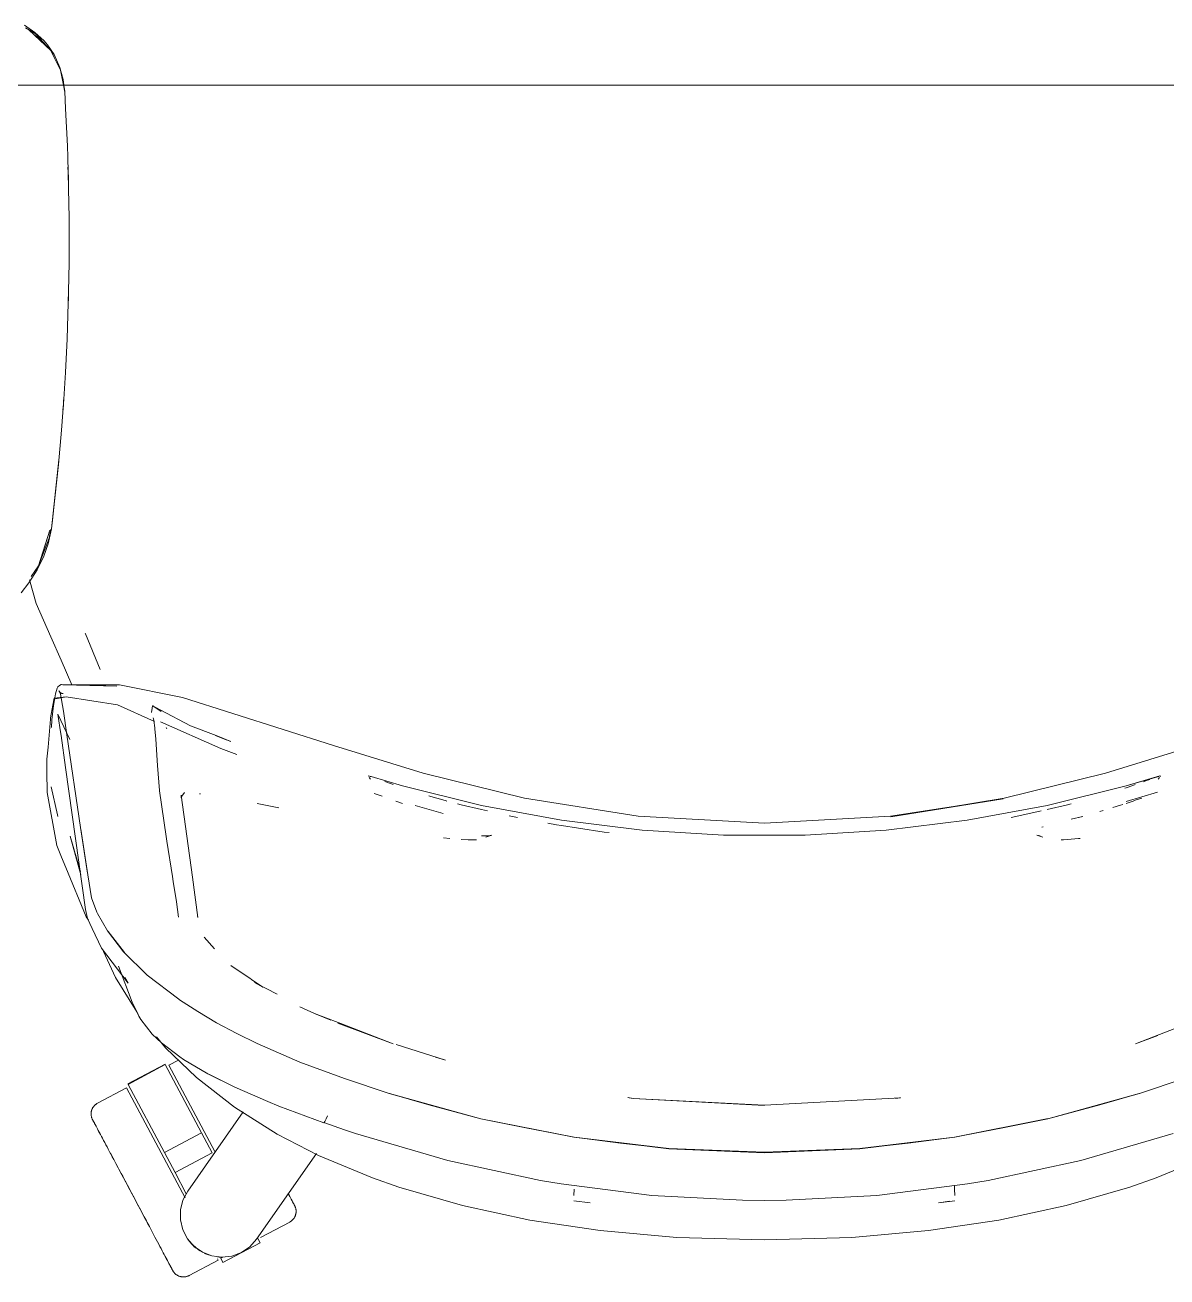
# Model space of a CAD drawing. Header units: millimetres. Extents: x 90978 to 295199, y -4084 to 97293.
# Drawn here: x 166948.6 to 167328.9, y 17640.4 to 18057.3 of the extents above; entities that cross this region are included whole.
import ezdxf

# ---------------------------------------------------------------- set-up
doc = ezdxf.new("R2010")
doc.units = ezdxf.units.MM
doc.header["$MEASUREMENT"] = 0
doc.layers.add('G-IMPT', color=8, linetype='CONTINUOUS', lineweight=9)
doc.layers.add('I-FURN', color=8, linetype='CONTINUOUS', lineweight=9)

msp = doc.modelspace()

# ---------------------------------------------------------------- linework, layer by layer
at = {"layer": 'G-IMPT'}
for p, q in [((166951.85, 18054.85), (166948.4, 18057.3)), ((166948.76, 18056.37), (166951.91, 18054.48)), ((166949.82, 18055.68), (166951.29, 18054.4)), ((166949.82, 18055.68), (166957.21, 18048.77)), ((166951.45, 18054.26), (166954.98, 18051.19)), ((166954.9, 18051.99), (166951.85, 18054.85)), ((166951.91, 18054.48), (166957.21, 18048.77)), ((166954.9, 18051.99), (166956.03, 18050.66)), ((166957.21, 18048.77), (166954.98, 18051.19)), ((166958.24, 18047.44), (166956.03, 18050.66)), ((166958.32, 18046.54), (166957.21, 18048.77)), ((166958.24, 18047.44), (166960.22, 18043.12)), ((166958.32, 18046.54), (166960.42, 18042.28)), ((166961.29, 18039.17), (166960.22, 18043.12)), ((166960.42, 18042.28), (166961.36, 18037.23)), ((166961.53, 18037.23), (166961.29, 18039.17)), ((166961.36, 18037.23), (166961.79, 18034.93)), ((166961.79, 18035.16), (166961.53, 18037.23)), ((166962.07, 18029.49), (166961.79, 18035.16)), ((166962.07, 18029.49), (166962.69, 18016.93)), ((166962.81, 18013.39), (166962.69, 18016.93)), ((166963.19, 17997.72), (166962.81, 18013.39)), ((166962.87, 18009.99), (166963.01, 18006.66)), ((166963.02, 18004.44), (166963.01, 18006.66)), ((166963.19, 17997.72), (166963.24, 17993.21)), ((166963.24, 17993.21), (166963.24, 17978.49)), ((166963.16, 17973.02), (166963.24, 17978.49)), ((166963.16, 17973.02), (166962.87, 17960.72)), ((166962.95, 17964.59), (166963.03, 17966.24)), ((166963.03, 17966.24), (166963.03, 17968.37)), ((166962.57, 17952.84), (166962.87, 17960.72)), ((166962.57, 17952.84), (166962.04, 17941.53)), ((166961.47, 17932.66), (166962.04, 17941.53)), ((166961.47, 17932.66), (166960.75, 17922.37)), ((166961.34, 17930.62), (166961.43, 17932.52)), ((166961.34, 17930.62), (166961.2, 17929.2)), ((166959.76, 17910.97), (166960.75, 17922.37)), ((166957.41, 17889.54), (166959.86, 17912.49)), ((166959.86, 17912.49), (166957.74, 17892.36)), ((166957.41, 17889.54), (166959.76, 17910.97)), ((166957.41, 17889.54), (166957.74, 17892.36)), ((166953.01, 17877.19), (166956.82, 17889.04)), ((166956.61, 17886.41), (166953.01, 17877.19)), ((166953.91, 17879.89), (166956.82, 17889.04)), ((166957.41, 17889.54), (166956.25, 17884.58)), ((166957.19, 17889.46), (166956.61, 17886.41)), ((166954.8, 17880.44), (166956.25, 17884.58)), ((166952.61, 17875.86), (166954.8, 17880.44)), ((166953.01, 17877.19), (166953.91, 17879.89)), ((166952.61, 17875.86), (166949.88, 17871.54)), ((166953.01, 17877.19), (166950.59, 17873.61)), ((166947.26, 17868.23), (166949.88, 17871.54)), ((166952.33, 17864.7), (166950.07, 17872.52)), ((166952.33, 17864.7), (166957.19, 17853.58)), ((166957.19, 17853.58), (166960.61, 17845.74)), ((166968.61, 17854.8), (166968.71, 17854.54)), ((166973.64, 17842.68), (166968.71, 17854.54)), ((166960.61, 17845.74), (166964.17, 17837.57)), ((166958.68, 17834.54), (166959.23, 17836.41)), ((166959.55, 17836.94), (166959.23, 17836.41)), ((166959.55, 17836.94), (166960.05, 17837.32)), ((166960.62, 17837.71), (166960.05, 17837.32)), ((166960.62, 17837.71), (166961.49, 17837.52)), ((166979.18, 17837.1), (166960.74, 17837.68)), ((166960.74, 17837.68), (166961.2, 17837.58)), ((166979.18, 17837.1), (166961.2, 17837.58)), ((166980.07, 17837.54), (166961.2, 17837.58)), ((166961.2, 17837.58), (166961.37, 17837.55)), ((166961.49, 17837.52), (166961.37, 17837.55)), ((167001.02, 17833.34), (166980.07, 17837.54)), ((166957.89, 17830.85), (166958.33, 17833.17)), ((166958.15, 17831.26), (166958.68, 17834.54)), ((166962.28, 17833.56), (166958.33, 17833.17)), ((166958.74, 17832.94), (166962.32, 17833.62)), ((166958.74, 17832.94), (166962.28, 17833.56)), ((166960.27, 17835.05), (166959.88, 17835.55)), ((166960.44, 17834.46), (166959.88, 17835.55)), ((166960.44, 17834.46), (166960.27, 17835.08)), ((166960.27, 17835.08), (166961.38, 17828.81)), ((166960.81, 17834.73), (166960.27, 17835.05)), ((166960.81, 17834.73), (166961.31, 17834.65)), ((166979.37, 17830.91), (166962.32, 17833.62)), ((167051.27, 17817.35), (167001.02, 17833.34)), ((166957.89, 17830.85), (166957.08, 17826.6)), ((166957.55, 17825.96), (166958.07, 17830.65)), ((166958.15, 17831.26), (166958.07, 17830.65)), ((166963.47, 17819.41), (166959.47, 17827.84)), ((166959.47, 17827.84), (166959.61, 17826.97)), ((166962.49, 17820.96), (166961.38, 17828.81)), ((166979.37, 17830.91), (166991.66, 17825.32)), ((166990.73, 17828.3), (166990.9, 17829.83)), ((166990.9, 17829.83), (166991.05, 17830.52)), ((166991.05, 17830.52), (166991.18, 17830.55)), ((166991.18, 17830.55), (166991.34, 17830.58)), ((166991.18, 17830.55), (166993.88, 17828.71)), ((166991.18, 17830.55), (166993.63, 17829.2)), ((167003.74, 17823.92), (166993.63, 17829.2)), ((166956.23, 17816.81), (166957.03, 17826.13)), ((166957.03, 17826.13), (166957.08, 17826.6)), ((166957.55, 17825.96), (166957.34, 17823.37)), ((166959.61, 17826.97), (166960.44, 17821.95)), ((166991.21, 17826.57), (166991.49, 17825.8)), ((166991.51, 17825.73), (166991.49, 17825.8)), ((166991.79, 17823.27), (166991.51, 17825.73)), ((167013.85, 17816.37), (166993.69, 17825.29)), ((167003.74, 17823.92), (167012.21, 17820.66)), ((166960.44, 17821.95), (166960.66, 17820.66)), ((166962.1, 17809.99), (166960.66, 17820.66)), ((166967.04, 17790.08), (166962.49, 17820.96)), ((166991.79, 17823.27), (166991.84, 17822.9)), ((166992.09, 17819.49), (166991.84, 17822.9)), ((166992.09, 17819.49), (166992.72, 17810.65)), ((166995.86, 17822.91), (166995.59, 17823.35)), ((167017.11, 17818.65), (167012, 17820.67)), ((167012, 17820.67), (167015.54, 17819.27)), ((167012.21, 17820.66), (167017.11, 17818.65)), ((166956.23, 17816.81), (166955.89, 17812.85)), ((167019.13, 17814.36), (167013.85, 17816.37)), ((167051.27, 17817.35), (167081.24, 17808.17)), ((167308.41, 17808.17), (167338.39, 17817.35)), ((166955.89, 17812.85), (166955.89, 17808.68)), ((166955.92, 17801.71), (166955.89, 17808.68)), ((166962.1, 17809.99), (166968.77, 17762.78)), ((166993.34, 17802.4), (166992.72, 17810.65)), ((167062.83, 17807.12), (167063.07, 17807.21)), ((167063.07, 17807.21), (167063.29, 17807.16)), ((167063.29, 17807.16), (167063.59, 17807.08)), ((167063.59, 17807.08), (167063.86, 17807.02)), ((167074.29, 17803.94), (167063.86, 17807.02)), ((167114.92, 17799.86), (167081.24, 17808.17)), ((167308.41, 17808.17), (167274.73, 17799.86)), ((167315.36, 17803.94), (167326.58, 17807.21)), ((167315.36, 17803.94), (167326.18, 17807.06)), ((167315.36, 17803.94), (167325.89, 17807)), ((167325.89, 17807), (167326.18, 17807.06)), ((167326.58, 17807.21), (167326.83, 17807.08)), ((166957.33, 17803.58), (166959.37, 17794.27)), ((167063.61, 17806.12), (167063.22, 17806.73)), ((167063.61, 17806.12), (167063.46, 17806.33)), ((167069.09, 17805.1), (167068.43, 17805.34)), ((167069.09, 17805.1), (167071.19, 17804.36)), ((167100.61, 17797.39), (167074.29, 17803.94)), ((167289.04, 17797.39), (167315.36, 17803.94)), ((167315.36, 17803.31), (167314.9, 17803.16)), ((167315.36, 17803.31), (167317.59, 17804.05)), ((167318.39, 17804.34), (167317.59, 17804.05)), ((167321.14, 17805.32), (167322.11, 17805.67)), ((167322.11, 17805.67), (167323.18, 17806.07)), ((167326.05, 17806.12), (167326.43, 17806.73)), ((167326.05, 17806.12), (167326.19, 17806.33)), ((166955.92, 17801.71), (166959.15, 17784.02)), ((166993.35, 17802.32), (166993.34, 17802.4)), ((166993.35, 17802.32), (166995.56, 17787.11)), ((167001.73, 17801.67), (167000.49, 17800.1)), ((167000.53, 17800.31), (167000.57, 17800.55)), ((167000.62, 17800.81), (167000.57, 17800.55)), ((167004.35, 17773.48), (167000.62, 17800.81)), ((167006.68, 17801.31), (167007.03, 17801.27)), ((167066.54, 17800.82), (167064.88, 17801.43)), ((167066.54, 17800.82), (167067.55, 17800.44)), ((167074.3, 17798.1), (167072.08, 17798.83)), ((167083.72, 17800.36), (167083.03, 17800.57)), ((167087.71, 17799.25), (167083.72, 17800.36)), ((167087.71, 17799.25), (167088.85, 17798.93)), ((167088.85, 17798.93), (167089.03, 17798.88)), ((167114.92, 17799.86), (167152.84, 17793.86)), ((167236.81, 17793.86), (167274.35, 17799.6)), ((167274.73, 17799.86), (167236.99, 17793.6)), ((167236.99, 17793.6), (167274.35, 17799.6)), ((167315.36, 17798.75), (167325.79, 17801.78)), ((167317.66, 17798.86), (167315.36, 17798.09)), ((167317.66, 17798.86), (167318.38, 17799.11)), ((167320.54, 17799.87), (167318.38, 17799.11)), ((166959.37, 17794.27), (166959.52, 17793.7)), ((167033.15, 17796.63), (167025.9, 17798.05)), ((167078.51, 17797.34), (167087.86, 17794.73)), ((167093.87, 17797.63), (167092.58, 17797.96)), ((167093.87, 17797.63), (167100.62, 17796.07)), ((167100.61, 17797.39), (167127.28, 17792.46)), ((167102.6, 17795.62), (167100.62, 17796.07)), ((167289.04, 17797.39), (167262.38, 17792.46)), ((167279.63, 17793.92), (167287.05, 17795.62)), ((167289.03, 17796.08), (167295.78, 17797.63)), ((167295.78, 17797.63), (167297.06, 17797.97)), ((167307.65, 17795.68), (167306.53, 17795.35)), ((167313.44, 17797.46), (167310.95, 17796.67)), ((167314.22, 17797.71), (167313.44, 17797.46)), ((166967.04, 17790.08), (166969.37, 17774.89)), ((167112.64, 17793.42), (167109.83, 17793.96)), ((167122.75, 17791.49), (167125.65, 17790.94)), ((167127.28, 17790.69), (167125.65, 17790.94)), ((167127.28, 17792.46), (167154.19, 17789.17)), ((167132.9, 17789.84), (167127.28, 17790.69)), ((167152.84, 17793.86), (167194.83, 17791.5)), ((167236.81, 17793.86), (167194.83, 17791.5)), ((167262.38, 17792.46), (167235.46, 17789.17)), ((167277, 17793.44), (167279.63, 17793.92)), ((167287.24, 17790.18), (167287.65, 17790.31)), ((167300.86, 17793.77), (167297, 17792.78)), ((167300.86, 17793.77), (167299.33, 17793.38)), ((166963.65, 17787.2), (166967, 17775.31)), ((166963.65, 17787.2), (166967.15, 17774.25)), ((166967.14, 17789.48), (166969.44, 17774.32)), ((166967.14, 17789.48), (166969.37, 17774.89)), ((166995.56, 17787.11), (166995.81, 17785.56)), ((167090.11, 17786.37), (167088.01, 17786.58)), ((167098.96, 17785.97), (167093.9, 17786.06)), ((167093.9, 17786.06), (167096.17, 17785.98)), ((167098.96, 17785.97), (167096.17, 17785.98)), ((167102.97, 17787.29), (167100.66, 17787.26)), ((167100.8, 17787.25), (167100.66, 17787.26)), ((167104.01, 17787.51), (167102.06, 17786.82)), ((167102.97, 17787.29), (167104.01, 17787.51)), ((167132.9, 17789.84), (167141.43, 17788.55)), ((167141.43, 17788.55), (167143.09, 17788.36)), ((167181.27, 17787.51), (167154.19, 17789.17)), ((167181.27, 17787.51), (167208.39, 17787.51)), ((167208.39, 17787.51), (167235.46, 17789.17)), ((167285.64, 17787.51), (167287.59, 17786.82)), ((167285.64, 17787.51), (167286.69, 17787.29)), ((167293.73, 17785.97), (167294.43, 17785.98)), ((167295.8, 17786.08), (167294.43, 17785.98)), ((167295.8, 17786.08), (167299.51, 17786.35)), ((167299.51, 17786.35), (167299.99, 17786.39)), ((166959.15, 17784.02), (166960.75, 17780.16)), ((166995.81, 17785.56), (166997.67, 17773.78)), ((166962.14, 17776.79), (166960.75, 17780.16)), ((166968.93, 17760.34), (166962.14, 17776.79)), ((166970.74, 17766.64), (166969.44, 17774.32)), ((166997.94, 17772.12), (166997.67, 17773.78)), ((167004.35, 17773.48), (167006.13, 17760.12)), ((166999, 17765.29), (166997.94, 17772.12)), ((166972.49, 17761.85), (166970.74, 17766.64)), ((166999, 17765.29), (166999.74, 17760.22)), ((166968.77, 17762.78), (166969.42, 17759.78)), ((166972.49, 17761.85), (166972.7, 17761.43)), ((166975.99, 17755.6), (166972.7, 17761.43)), ((166969.71, 17759.17), (166968.93, 17760.34)), ((166970.99, 17756.42), (166969.42, 17759.78)), ((167006.13, 17760.12), (167005.99, 17760.59)), ((166974.05, 17749.84), (166970.99, 17756.42)), ((166981.41, 17748.63), (166975.99, 17755.6)), ((166976.32, 17755.37), (166981.72, 17748.42)), ((166976.32, 17755.37), (166978.91, 17752)), ((167011.63, 17749.62), (167008.29, 17753.53)), ((166982.97, 17738.19), (166974.05, 17749.84)), ((166978.68, 17740.08), (166974.7, 17748.71)), ((166981.72, 17748.42), (166978.91, 17752)), ((166981.41, 17748.63), (166989.31, 17740.9)), ((166985.8, 17728.63), (166978.68, 17740.08)), ((166979.74, 17743.85), (166984.25, 17731.94)), ((166982.97, 17738.19), (166981.85, 17740.14)), ((166989.31, 17740.9), (166999.75, 17732.88)), ((167018.27, 17743.35), (167017.16, 17744.1)), ((167023.4, 17739.86), (167018.27, 17743.35)), ((167023.98, 17739.46), (167023.4, 17739.86)), ((167027.73, 17736.9), (167023.98, 17739.46)), ((167027.73, 17736.9), (167024.96, 17738.41)), ((167032.52, 17734.5), (167024.96, 17738.41)), ((166985.32, 17729.71), (166984.25, 17731.94)), ((166999.75, 17732.88), (167000, 17732.71)), ((167006.1, 17728.82), (167000, 17732.71)), ((166986.49, 17727.28), (166985.32, 17729.71)), ((166985.8, 17728.63), (166986.3, 17727.87)), ((167006.1, 17728.82), (167012.33, 17725.06)), ((167040.11, 17730.35), (167044.95, 17728.15)), ((167044.95, 17728.15), (167050.4, 17725.84)), ((167044.95, 17728.15), (167052.03, 17725.43)), ((166986.49, 17727.28), (166987.11, 17726.14)), ((166987.11, 17726.14), (166990.97, 17721.28)), ((167019.12, 17721.49), (167012.33, 17725.06)), ((167053.76, 17724.76), (167052.03, 17725.43)), ((167071.21, 17718.05), (167052.8, 17724.87)), ((167071.21, 17718.05), (167053.76, 17724.76)), ((167318.44, 17718.05), (167335.89, 17724.76)), ((166993.99, 17718.38), (166990.97, 17721.28)), ((166992.41, 17720.39), (166995.41, 17716.71)), ((167019.12, 17721.49), (167025.85, 17718.1)), ((167318.44, 17718.05), (167325.87, 17720.78)), ((166993.99, 17718.38), (167000.12, 17713.67)), ((166995.41, 17716.71), (167005.71, 17706.75)), ((167040.07, 17711.92), (167025.85, 17718.1)), ((167088.68, 17712.52), (167072.2, 17717.77)), ((167000.12, 17713.67), (167001.41, 17712.8)), ((167009.41, 17708.07), (167001.41, 17712.8)), ((167040.07, 17711.92), (167054.95, 17706.46)), ((167088.68, 17712.52), (167085.25, 17713.6)), ((167018.31, 17696.95), (167005.71, 17706.75)), ((167018.02, 17703.76), (167009.41, 17708.07)), ((167018.46, 17703.54), (167009.41, 17708.07)), ((167009.41, 17708.07), (167010.01, 17707.77)), ((167018.46, 17703.54), (167010.01, 17707.77)), ((167018.02, 17703.76), (167018.46, 17703.54)), ((167018.46, 17703.54), (167029.42, 17698.77)), ((167069.87, 17701.46), (167054.95, 17706.46)), ((167334.7, 17706.46), (167319.78, 17701.46)), ((167029.42, 17698.77), (167033.1, 17697.29)), ((167100.37, 17693.07), (167069.87, 17701.46)), ((167083.12, 17697.73), (167069.96, 17701.5)), ((167100.37, 17693.07), (167069.96, 17701.5)), ((167151.1, 17699.84), (167149.32, 17700.1)), ((167149.55, 17700.12), (167149.79, 17700.07)), ((167151.1, 17699.84), (167149.79, 17700.07)), ((167194.83, 17697.51), (167151.1, 17699.84)), ((167194.83, 17697.57), (167151.1, 17699.84)), ((167194.83, 17697.57), (167240.17, 17700.07)), ((167240.17, 17700.07), (167238.55, 17699.84)), ((167238.55, 17699.84), (167239.86, 17700.07)), ((167240.1, 17700.12), (167239.86, 17700.07)), ((167289.28, 17693.07), (167319.69, 17701.5)), ((167289.28, 17693.07), (167319.78, 17701.46)), ((167306.53, 17697.73), (167319.69, 17701.5)), ((167018.31, 17696.95), (167032.6, 17687.97)), ((167033.1, 17697.29), (167048.07, 17691.72)), ((167083.12, 17697.73), (167100.37, 17693.07)), ((167306.53, 17697.73), (167289.28, 17693.07)), ((167048.2, 17691.76), (167048.06, 17691.76)), ((167048.06, 17691.76), (167055, 17689.35)), ((167048.07, 17691.72), (167048.2, 17691.76)), ((167048.2, 17691.76), (167048.47, 17692.16)), ((167048.2, 17691.76), (167048.24, 17691.77)), ((167048.47, 17692.16), (167048.24, 17691.77)), ((167048.85, 17692.99), (167048.47, 17692.16)), ((167048.57, 17692.34), (167048.47, 17692.16)), ((167048.85, 17692.99), (167048.57, 17692.34)), ((167048.85, 17692.99), (167049.27, 17694.04)), ((167048.85, 17692.99), (167049.05, 17693.45)), ((167049.27, 17694.04), (167049.05, 17693.45)), ((167100.37, 17693.07), (167131.5, 17686.9)), ((167100.37, 17693.07), (167115.39, 17690)), ((167100.37, 17693.07), (167131.42, 17686.9)), ((167258.16, 17686.9), (167289.4, 17693.11)), ((167289.4, 17693.11), (167258.23, 17686.9)), ((167289.28, 17693.07), (167274.26, 17690)), ((167032.6, 17687.97), (167046.38, 17680.88)), ((167058.6, 17688.16), (167055, 17689.35)), ((167089.43, 17679.21), (167058.6, 17688.16)), ((167131.5, 17686.9), (167115.39, 17690)), ((167163.01, 17683.07), (167131.42, 17686.9)), ((167163.05, 17683.11), (167131.5, 17686.9)), ((167131.5, 17686.9), (167146.97, 17684.95)), ((167226.6, 17683.11), (167258.16, 17686.9)), ((167226.64, 17683.07), (167258.23, 17686.9)), ((167242.68, 17684.95), (167258.16, 17686.9)), ((167258.16, 17686.9), (167274.26, 17690)), ((167331.05, 17688.16), (167300.22, 17679.21)), ((167163.05, 17683.11), (167146.97, 17684.95)), ((167163.01, 17683.07), (167194.83, 17681.74)), ((167177.94, 17682.44), (167163.05, 17683.11)), ((167163.05, 17683.11), (167194.83, 17681.97)), ((167177.94, 17682.44), (167194.83, 17681.97)), ((167226.6, 17683.11), (167194.83, 17681.97)), ((167194.83, 17681.74), (167226.64, 17683.07)), ((167211.71, 17682.44), (167194.83, 17681.97)), ((167226.6, 17683.11), (167211.71, 17682.44)), ((167242.68, 17684.95), (167226.6, 17683.11)), ((167064.35, 17673.37), (167046.38, 17680.88)), ((167089.43, 17679.21), (167120.22, 17672.55)), ((167269.43, 17672.55), (167300.22, 17679.21)), ((167325.3, 17673.37), (167343.27, 17680.88)), ((167073.09, 17670.29), (167064.35, 17673.37)), ((167325.3, 17673.37), (167316.56, 17670.29)), ((167073.09, 17670.29), (167094.33, 17664.12)), ((167127.14, 17671.36), (167120.22, 17672.55)), ((167157.31, 17667.55), (167127.14, 17671.36)), ((167131.45, 17669.57), (167131.38, 17667.48)), ((167232.34, 17667.55), (167262.51, 17671.36)), ((167258.15, 17670.81), (167258.2, 17669.57)), ((167258.27, 17667.48), (167258.2, 17669.57)), ((167262.51, 17671.36), (167269.43, 17672.55)), ((167316.56, 17670.29), (167295.32, 17664.12)), ((167131.38, 17667.48), (167131.38, 17667.59)), ((167131.41, 17665.71), (167136.83, 17665.06)), ((167187.51, 17665.94), (167157.31, 17667.55)), ((167187.51, 17665.94), (167194.83, 17665.84)), ((167202.14, 17665.94), (167194.83, 17665.84)), ((167202.14, 17665.94), (167232.34, 17667.55)), ((167258.24, 17665.71), (167252.83, 17665.06)), ((167256.59, 17665.63), (167252.83, 17665.06)), ((167258.27, 17667.48), (167258.27, 17667.59)), ((167094.33, 17664.12), (167116.69, 17659.3)), ((167295.32, 17664.12), (167272.96, 17659.3)), ((167116.69, 17659.3), (167140.11, 17655.81)), ((167249.54, 17655.81), (167272.96, 17659.3)), ((167140.11, 17655.81), (167165.68, 17653.55)), ((167165.68, 17653.55), (167194.83, 17652.7)), ((167194.83, 17652.7), (167223.97, 17653.55)), ((167223.97, 17653.55), (167249.54, 17655.81))]:
    msp.add_line(p, q, dxfattribs=at)
at = {"layer": 'I-FURN'}
for p, q in [((166639.25, 18037.23), (168239.25, 18037.23)), ((168239.25, 18037.23), (166639.25, 18037.23)), ((166995.21, 17711.25), (166982.85, 17704.68)), ((166982.94, 17704.51), (166995.3, 17711.08)), ((166995.3, 17711.08), (167007.38, 17688.38)), ((166999.69, 17712.58), (166996.53, 17710.9)), ((166996.53, 17710.9), (167011.79, 17682.2)), ((166982.4, 17703.39), (166972.72, 17698.24)), ((166982.4, 17703.39), (167001.87, 17666.78)), ((166995.01, 17681.8), (166982.94, 17704.51)), ((166970.58, 17694.81), (166970.59, 17694.97)), ((166970.58, 17694.64), (166970.58, 17694.81)), ((166970.59, 17694.48), (166970.58, 17694.64)), ((166970.59, 17694.97), (166970.61, 17695.13)), ((166970.6, 17694.32), (166970.59, 17694.48)), ((166970.61, 17694.16), (166970.6, 17694.32)), ((166970.61, 17695.13), (166970.63, 17695.29)), ((166970.63, 17695.29), (166970.65, 17695.45)), ((166970.65, 17695.45), (166970.69, 17695.6)), ((166970.69, 17695.6), (166970.73, 17695.76)), ((166970.73, 17695.76), (166970.77, 17695.91)), ((166970.77, 17695.91), (166970.83, 17696.07)), ((166970.83, 17696.07), (166970.89, 17696.22)), ((166970.89, 17696.22), (166970.95, 17696.36)), ((166970.95, 17696.36), (166971.02, 17696.51)), ((166971.02, 17696.51), (166971.1, 17696.65)), ((166971.1, 17696.65), (166971.18, 17696.79)), ((166971.18, 17696.79), (166971.26, 17696.93)), ((166971.26, 17696.93), (166971.36, 17697.06)), ((166971.36, 17697.06), (166971.46, 17697.19)), ((166971.46, 17697.19), (166971.56, 17697.31)), ((166971.56, 17697.31), (166971.67, 17697.43)), ((166971.67, 17697.43), (166971.78, 17697.55)), ((166971.78, 17697.55), (166971.89, 17697.66)), ((166971.89, 17697.66), (166972.02, 17697.76)), ((166972.02, 17697.76), (166972.14, 17697.86)), ((166972.14, 17697.86), (166972.27, 17697.96)), ((166972.27, 17697.96), (166972.4, 17698.05)), ((166972.4, 17698.05), (166972.54, 17698.14)), ((166972.54, 17698.14), (166972.68, 17698.22)), ((166972.68, 17698.22), (166972.72, 17698.24)), ((167002.76, 17668.97), (167021.27, 17695.4)), ((166970.64, 17694), (166970.61, 17694.16)), ((166970.67, 17693.84), (166970.64, 17694)), ((166970.7, 17693.69), (166970.67, 17693.84)), ((166970.75, 17693.53), (166970.7, 17693.69)), ((166970.8, 17693.38), (166970.75, 17693.53)), ((166970.85, 17693.23), (166970.8, 17693.38)), ((166970.91, 17693.08), (166970.85, 17693.23)), ((166970.98, 17692.93), (166970.91, 17693.08)), ((166971.05, 17692.79), (166970.98, 17692.93)), ((166971.06, 17692.78), (166971.05, 17692.79)), ((166971.05, 17692.79), (166971.06, 17692.77)), ((166971.08, 17692.74), (166971.06, 17692.78)), ((166971.06, 17692.77), (166971.1, 17692.71)), ((166971.12, 17692.66), (166971.08, 17692.74)), ((166971.1, 17692.71), (166971.15, 17692.61)), ((166971.19, 17692.54), (166971.12, 17692.66)), ((166971.15, 17692.61), (166971.22, 17692.47)), ((166971.27, 17692.37), (166971.19, 17692.54)), ((166971.22, 17692.47), (166971.32, 17692.29)), ((166971.38, 17692.17), (166971.27, 17692.37)), ((166971.32, 17692.29), (166971.44, 17692.07)), ((166971.51, 17691.93), (166971.38, 17692.17)), ((166971.44, 17692.07), (166971.57, 17691.81)), ((166971.66, 17691.65), (166971.51, 17691.93)), ((166971.57, 17691.81), (166971.73, 17691.51)), ((166971.82, 17691.34), (166971.66, 17691.65)), ((166971.73, 17691.51), (166971.91, 17691.18)), ((166972.01, 17690.98), (166971.82, 17691.34)), ((166971.91, 17691.18), (166972.11, 17690.8)), ((166972.22, 17690.59), (166972.01, 17690.98)), ((166972.11, 17690.8), (166972.33, 17690.39)), ((166972.45, 17690.16), (166972.22, 17690.59)), ((166972.33, 17690.39), (166972.56, 17689.95)), ((166972.7, 17689.69), (166972.45, 17690.16)), ((166972.56, 17689.95), (166972.82, 17689.47)), ((166972.97, 17689.19), (166972.7, 17689.69)), ((166972.82, 17689.47), (166973.09, 17688.95)), ((166973.25, 17688.65), (166972.97, 17689.19)), ((166973.09, 17688.95), (166973.39, 17688.4)), ((166973.55, 17688.09), (166973.25, 17688.65)), ((166973.39, 17688.4), (166973.7, 17687.81)), ((166973.7, 17687.81), (166974.03, 17687.2)), ((166974.03, 17687.2), (166974.37, 17686.55)), ((166974.37, 17686.55), (166974.73, 17685.87)), ((166974.73, 17685.87), (166975.11, 17685.16)), ((166995.01, 17681.8), (167007.38, 17688.38)), ((167007.38, 17688.38), (167010.91, 17681.73)), ((166975.11, 17685.16), (166975.5, 17684.43)), ((166975.5, 17684.43), (166975.9, 17683.67)), ((166975.9, 17683.67), (166976.32, 17682.88)), ((166976.32, 17682.88), (166976.75, 17682.07)), ((166976.75, 17682.07), (166977.2, 17681.23)), ((166998.55, 17675.16), (166995.01, 17681.8)), ((166998.55, 17675.16), (167010.91, 17681.73)), ((166977.44, 17680.77), (166976.99, 17681.62)), ((166977.2, 17681.23), (166977.65, 17680.38)), ((166977.9, 17679.9), (166977.44, 17680.77)), ((166977.65, 17680.38), (166978.12, 17679.5)), ((166978.37, 17679.02), (166977.9, 17679.9)), ((166978.12, 17679.5), (166978.59, 17678.6)), ((166978.86, 17678.11), (166978.37, 17679.02)), ((166978.59, 17678.6), (166979.08, 17677.69)), ((166979.35, 17677.19), (166978.86, 17678.11)), ((166979.08, 17677.69), (166979.57, 17676.76)), ((167045.7, 17681.51), (167025.69, 17652.92)), ((166979.84, 17676.25), (166979.35, 17677.19)), ((166979.57, 17676.76), (166980.08, 17675.81)), ((166980.35, 17675.3), (166979.84, 17676.25)), ((166980.08, 17675.81), (166980.59, 17674.86)), ((166980.86, 17674.34), (166980.35, 17675.3)), ((166980.59, 17674.86), (166981.1, 17673.89)), ((166981.38, 17673.36), (166980.86, 17674.34)), ((166981.1, 17673.89), (166981.62, 17672.91)), ((166981.9, 17672.38), (166981.38, 17673.36)), ((167002.3, 17668.1), (166998.55, 17675.16)), ((166981.62, 17672.91), (166982.15, 17671.92)), ((166982.43, 17671.39), (166981.9, 17672.38)), ((166982.15, 17671.92), (166982.67, 17670.93)), ((166982.96, 17670.39), (166982.43, 17671.39)), ((166982.67, 17670.93), (166983.21, 17669.93)), ((166983.49, 17669.39), (166982.96, 17670.39)), ((166983.21, 17669.93), (166983.74, 17668.93)), ((166984.03, 17668.38), (166983.49, 17669.39)), ((166983.74, 17668.93), (166984.27, 17667.92)), ((166984.56, 17667.38), (166984.03, 17668.38)), ((166984.27, 17667.92), (166984.81, 17666.92)), ((166985.1, 17666.37), (166984.56, 17667.38)), ((166984.81, 17666.92), (166985.34, 17665.91)), ((166985.63, 17665.37), (166985.1, 17666.37)), ((166985.34, 17665.91), (166985.87, 17664.91)), ((166986.16, 17664.37), (166985.63, 17665.37)), ((167000.34, 17662.72), (167001.17, 17665.99)), ((167001.17, 17665.99), (167002.76, 17668.97)), ((167036.2, 17668.24), (167036.49, 17667.71)), ((167036.63, 17667.43), (167036.36, 17667.95)), ((167036.49, 17667.71), (167036.75, 17667.21)), ((167036.89, 17666.95), (167036.63, 17667.43)), ((167036.75, 17667.21), (167037, 17666.74)), ((167037.13, 17666.5), (167036.89, 17666.95)), ((167037, 17666.74), (167037.23, 17666.31)), ((167037.34, 17666.09), (167037.13, 17666.5)), ((167037.23, 17666.31), (167037.44, 17665.92)), ((167037.54, 17665.72), (167037.34, 17666.09)), ((167037.44, 17665.92), (167037.63, 17665.56)), ((167037.72, 17665.38), (167037.54, 17665.72)), ((167037.63, 17665.56), (167037.8, 17665.24)), ((167037.88, 17665.09), (167037.72, 17665.38)), ((167037.8, 17665.24), (167037.94, 17664.96)), ((167038.02, 17664.83), (167037.88, 17665.09)), ((166985.87, 17664.91), (166986.4, 17663.91)), ((166986.69, 17663.38), (166986.16, 17664.37)), ((166986.4, 17663.91), (166986.93, 17662.92)), ((166987.21, 17662.39), (166986.69, 17663.38)), ((166986.93, 17662.92), (166987.45, 17661.94)), ((166987.74, 17661.41), (166987.21, 17662.39)), ((166987.45, 17661.94), (166987.97, 17660.96)), ((166988.25, 17660.44), (166987.74, 17661.41)), ((166987.97, 17660.96), (166988.49, 17660)), ((167000.32, 17659.35), (167000.34, 17662.72)), ((167037.94, 17664.96), (167038.07, 17664.72)), ((167038.13, 17664.61), (167038.02, 17664.83)), ((167038.07, 17664.72), (167038.18, 17664.52)), ((167038.23, 17664.43), (167038.13, 17664.61)), ((167038.18, 17664.52), (167038.27, 17664.36)), ((167038.3, 17664.29), (167038.23, 17664.43)), ((167038.27, 17664.36), (167038.33, 17664.24)), ((167038.36, 17664.19), (167038.3, 17664.29)), ((167038.33, 17664.24), (167038.37, 17664.16)), ((167038.39, 17664.13), (167038.36, 17664.19)), ((167038.37, 17664.16), (167038.4, 17664.11)), ((167038.4, 17664.11), (167038.39, 17664.13)), ((167038.4, 17664.11), (167038.47, 17663.97)), ((167038.4, 17664.11), (167038.4, 17664.11)), ((167038.47, 17663.97), (167038.54, 17663.82)), ((167038.54, 17663.82), (167038.6, 17663.67)), ((167038.6, 17663.67), (167038.66, 17663.52)), ((167038.68, 17660.98), (167038.62, 17660.83)), ((167038.66, 17663.52), (167038.7, 17663.36)), ((167038.72, 17661.14), (167038.68, 17660.98)), ((167038.7, 17663.36), (167038.75, 17663.21)), ((167038.76, 17661.29), (167038.72, 17661.14)), ((167038.75, 17663.21), (167038.78, 17663.05)), ((167038.8, 17661.45), (167038.76, 17661.29)), ((167038.78, 17663.05), (167038.81, 17662.89)), ((167038.83, 17661.61), (167038.8, 17661.45)), ((167038.81, 17662.89), (167038.84, 17662.73)), ((167038.85, 17661.77), (167038.83, 17661.61)), ((167038.84, 17662.73), (167038.86, 17662.57)), ((167038.86, 17661.93), (167038.85, 17661.77)), ((167038.86, 17662.57), (167038.87, 17662.41)), ((167038.87, 17662.09), (167038.86, 17661.93)), ((167038.87, 17662.41), (167038.87, 17662.25)), ((167038.87, 17662.25), (167038.87, 17662.09)), ((166988.76, 17659.49), (166988.25, 17660.44)), ((166988.49, 17660), (166988.99, 17659.05)), ((166989.26, 17658.54), (166988.76, 17659.49)), ((166988.99, 17659.05), (166989.49, 17658.11)), ((166989.76, 17657.61), (166989.26, 17658.54)), ((166989.49, 17658.11), (166989.98, 17657.19)), ((166990.24, 17656.7), (166989.76, 17657.61)), ((166989.98, 17657.19), (166990.46, 17656.28)), ((167001.11, 17656.07), (167000.32, 17659.35)), ((167027.05, 17653.51), (167036.73, 17658.66)), ((167036.77, 17658.68), (167036.73, 17658.66)), ((167036.91, 17658.76), (167036.77, 17658.68)), ((167037.05, 17658.84), (167036.91, 17658.76)), ((167037.18, 17658.94), (167037.05, 17658.84)), ((167037.31, 17659.03), (167037.18, 17658.94)), ((167037.44, 17659.13), (167037.31, 17659.03)), ((167037.56, 17659.24), (167037.44, 17659.13)), ((167037.67, 17659.35), (167037.56, 17659.24)), ((167037.79, 17659.47), (167037.67, 17659.35)), ((167037.89, 17659.59), (167037.79, 17659.47)), ((167038, 17659.71), (167037.89, 17659.59)), ((167038.09, 17659.84), (167038, 17659.71)), ((167038.19, 17659.97), (167038.09, 17659.84)), ((167038.27, 17660.11), (167038.19, 17659.97)), ((167038.36, 17660.24), (167038.27, 17660.11)), ((167038.43, 17660.39), (167038.36, 17660.24)), ((167038.5, 17660.53), (167038.43, 17660.39)), ((167038.57, 17660.68), (167038.5, 17660.53)), ((167038.62, 17660.83), (167038.57, 17660.68)), ((166990.46, 17656.28), (166990.93, 17655.4)), ((166990.93, 17655.4), (166991.4, 17654.53)), ((166991.4, 17654.53), (166991.85, 17653.68)), ((166991.85, 17653.68), (166992.28, 17652.86)), ((166992.28, 17652.86), (166992.71, 17652.06)), ((167002.65, 17653.07), (167001.11, 17656.07)), ((167004.87, 17650.53), (167002.65, 17653.07)), ((167002.86, 17652.79), (167004.01, 17651.37)), ((167025.69, 17652.92), (167023.43, 17650.41)), ((167026.15, 17653.07), (167026.1, 17653.15)), ((167026.1, 17653.15), (167026.85, 17651.76)), ((166992.71, 17652.06), (166993.12, 17651.28)), ((166993.12, 17651.28), (166993.52, 17650.53)), ((166993.52, 17650.53), (166993.9, 17649.81)), ((166993.9, 17649.81), (166994.27, 17649.11)), ((166994.27, 17649.11), (166994.63, 17648.45)), ((166994.63, 17648.45), (166994.96, 17647.82)), ((167004.01, 17651.37), (167006.8, 17649.07)), ((167007.64, 17648.6), (167004.87, 17650.53)), ((167010.78, 17647.38), (167007.64, 17648.6)), ((167014.48, 17645.19), (167026.85, 17651.76)), ((167020.64, 17648.51), (167017.48, 17647.33)), ((167023.43, 17650.41), (167020.64, 17648.51)), ((166994.96, 17647.82), (166995.28, 17647.22)), ((166995.45, 17646.9), (166995.14, 17647.49)), ((166995.28, 17647.22), (166995.59, 17646.65)), ((166995.74, 17646.35), (166995.45, 17646.9)), ((166995.59, 17646.65), (166995.87, 17646.11)), ((166996.02, 17645.84), (166995.74, 17646.35)), ((166995.87, 17646.11), (166996.14, 17645.61)), ((166996.27, 17645.35), (166996.02, 17645.84)), ((166996.14, 17645.61), (166996.38, 17645.14)), ((166996.51, 17644.91), (166996.27, 17645.35)), ((166996.38, 17645.14), (166996.61, 17644.71)), ((166996.73, 17644.5), (166996.51, 17644.91)), ((166996.61, 17644.71), (166996.82, 17644.32)), ((166996.93, 17644.12), (166996.73, 17644.5)), ((166996.82, 17644.32), (166997.01, 17643.97)), ((167003.23, 17640.85), (167012.92, 17646)), ((167014.13, 17646.95), (167010.78, 17647.38)), ((167012.72, 17646.37), (167012.92, 17646)), ((167014.5, 17646.98), (167013.74, 17646.58)), ((167014.48, 17645.19), (167013.74, 17646.58)), ((167013.74, 17646.58), (167013.79, 17646.49)), ((167017.48, 17647.33), (167014.13, 17646.95)), ((166997.11, 17643.79), (166996.93, 17644.12)), ((166997.01, 17643.97), (166997.18, 17643.65)), ((166997.26, 17643.49), (166997.11, 17643.79)), ((166997.18, 17643.65), (166997.33, 17643.37)), ((166997.4, 17643.23), (166997.26, 17643.49)), ((166997.33, 17643.37), (166997.46, 17643.13)), ((166997.52, 17643.01), (166997.4, 17643.23)), ((166997.46, 17643.13), (166997.56, 17642.93)), ((166997.61, 17642.83), (166997.52, 17643.01)), ((166997.56, 17642.93), (166997.65, 17642.76)), ((166997.69, 17642.69), (166997.61, 17642.83)), ((166997.65, 17642.76), (166997.71, 17642.64)), ((166997.74, 17642.59), (166997.69, 17642.69)), ((166997.71, 17642.64), (166997.76, 17642.56)), ((166997.77, 17642.53), (166997.74, 17642.59)), ((166997.76, 17642.56), (166997.78, 17642.52)), ((166997.78, 17642.51), (166997.77, 17642.53)), ((166997.78, 17642.52), (166997.78, 17642.51)), ((166997.8, 17642.47), (166997.78, 17642.51)), ((166997.88, 17642.33), (166997.8, 17642.47)), ((166997.97, 17642.2), (166997.88, 17642.33)), ((166998.06, 17642.07), (166997.97, 17642.2)), ((166998.16, 17641.94), (166998.06, 17642.07)), ((166998.26, 17641.81), (166998.16, 17641.94)), ((166998.36, 17641.69), (166998.26, 17641.81)), ((166998.48, 17641.57), (166998.36, 17641.69)), ((166998.59, 17641.46), (166998.48, 17641.57)), ((166998.71, 17641.35), (166998.59, 17641.46)), ((166998.84, 17641.25), (166998.71, 17641.35)), ((166998.96, 17641.15), (166998.84, 17641.25)), ((166999.1, 17641.06), (166998.96, 17641.15)), ((166999.23, 17640.97), (166999.1, 17641.06)), ((166999.37, 17640.89), (166999.23, 17640.97)), ((166999.51, 17640.81), (166999.37, 17640.89)), ((166999.66, 17640.74), (166999.51, 17640.81)), ((166999.81, 17640.68), (166999.66, 17640.74)), ((166999.96, 17640.62), (166999.81, 17640.68)), ((167000.11, 17640.57), (166999.96, 17640.62)), ((167000.26, 17640.52), (167000.11, 17640.57)), ((167000.42, 17640.48), (167000.26, 17640.52)), ((167000.58, 17640.45), (167000.42, 17640.48)), ((167000.73, 17640.42), (167000.58, 17640.45)), ((167000.89, 17640.4), (167000.73, 17640.42)), ((167001.06, 17640.39), (167000.89, 17640.4)), ((167001.22, 17640.38), (167001.06, 17640.39)), ((167001.38, 17640.38), (167001.22, 17640.38)), ((167001.54, 17640.38), (167001.38, 17640.38)), ((167001.7, 17640.39), (167001.54, 17640.38)), ((167001.86, 17640.41), (167001.7, 17640.39)), ((167002.02, 17640.43), (167001.86, 17640.41)), ((167002.18, 17640.46), (167002.02, 17640.43)), ((167002.33, 17640.5), (167002.18, 17640.46)), ((167002.49, 17640.54), (167002.33, 17640.5)), ((167002.64, 17640.59), (167002.49, 17640.54)), ((167002.79, 17640.65), (167002.64, 17640.59)), ((167002.94, 17640.71), (167002.79, 17640.65)), ((167003.09, 17640.77), (167002.94, 17640.71)), ((167003.23, 17640.85), (167003.09, 17640.77))]:
    msp.add_line(p, q, dxfattribs=at)
for points in [[(167005.59, 17649.92), (167005.17, 17650.25), (167004.74, 17650.59), (167004.35, 17651.02)], [(167014.5, 17646.98), (167014.27, 17646.97), (167013.73, 17646.97), (167013.06, 17647.01), (167012.69, 17647.05)]]:
    msp.add_open_spline(points, degree=3, dxfattribs=at)
msp.add_open_spline([(167010.08, 17647.58), (167009.61, 17647.72), (167008.98, 17647.94), (167008.35, 17648.24), (167008.19, 17648.32)], degree=3, knots=[-0.6, -0.6, -0.6, -0.6, -0.5, -0.4680239, -0.4680239, -0.4680239, -0.4680239], dxfattribs=at)

doc.saveas('drawing.dxf')
